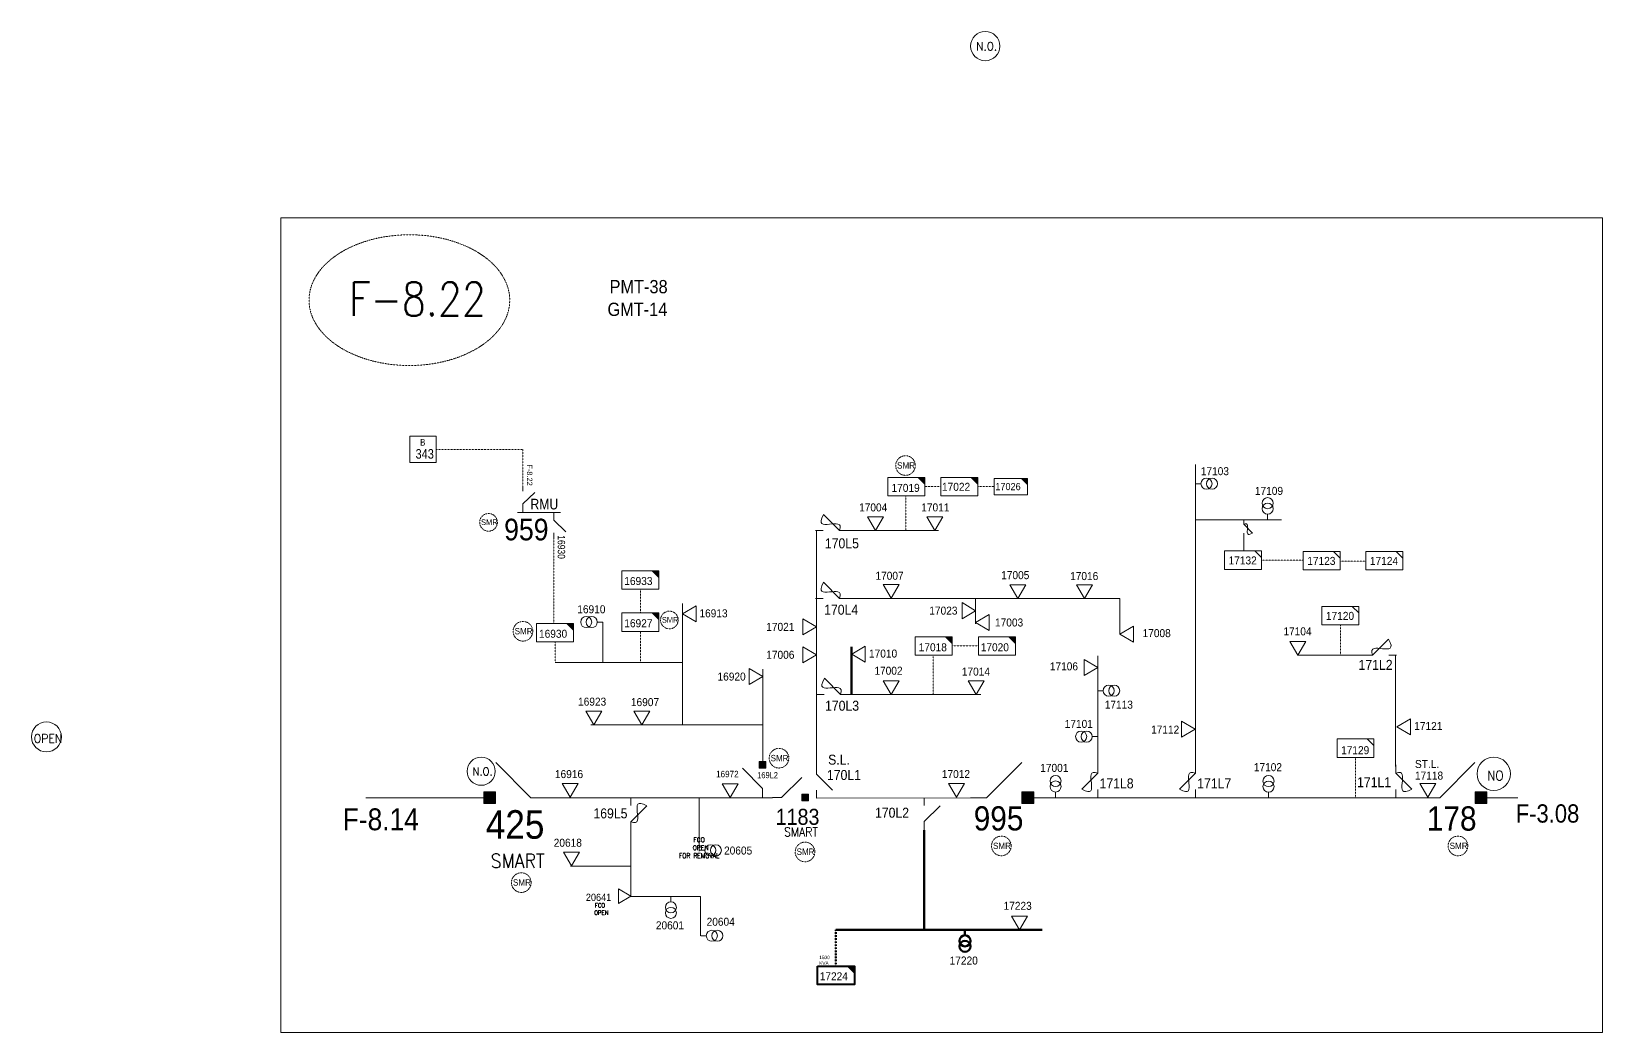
# Model space of a CAD drawing. Header units: metres. Extents: x 65984 to 144644, y -19036 to 23726.
# Drawn here: x 96018 to 97064, y 110 to 777 of the extents above; entities that cross this region are included whole.
import ezdxf
from ezdxf.enums import TextEntityAlignment as Align

# ---------------------------------------------------------------- set-up
doc = ezdxf.new("R2010")
doc.units = ezdxf.units.M
doc.header["$MEASUREMENT"] = 0
doc.linetypes.add('DGN Style 2', pattern=[0.023128, 0, -0.023128])
doc.linetypes.add('DGN Style 3', pattern=[0.013877, 0, -0.013877])
doc.layers.get('0').update_dxf_attribs({"color": 95, "lineweight": 40})
for name, color, linetype, lineweight in [('ABS', 7, 'Continuous', 40), ('ABS NUMBER', 112, 'Continuous', 30), ('d_eos', 111, 'Continuous', 40), ('d_eos no', 121, 'Continuous', 40), ('d_fco', 5, 'Continuous', 40), ('d_fco text', 95, 'Continuous', 40), ('d_oh branch', 94, 'Continuous', 40), ('d_switch', 95, 'Continuous', 40), ('d_tf', 1, 'Continuous', 40), ('d_tf no', 6, 'Continuous', 40), ('d_tf_200', 1, 'Continuous', 40), ('d_ug cable', 95, 'Continuous', 40), ('FDR  1  05', 172, 'Continuous', 40), ('fedr no', 95, 'Continuous', 40), ('GRID STATION  04', 7, 'Continuous', 40), ('Level 37', 7, 'Continuous', 0), ('O H MAIN FEEDER', 4, 'Continuous', 100), ('SW N O', 114, 'Continuous', 30)]:
    doc.layers.add(name, color=color, linetype=linetype, lineweight=lineweight)
doc.styles.add('NASKHF', font='naskhf.shx', dxfattribs={"height": 8})
doc.styles.add('Style-Arial', font='arial.ttf')
doc.styles.add('Style-ENGINEERING', font='ENGINEERING.shx')
doc.styles.add('Style-msdefault', font='msdefault.shx')
doc.styles.add('Style-STANDARD', font='STANDARD.shx')

# ---------------------------------------------------------------- blocks, each defined once
blk = doc.blocks.new('*U1105')
at = {"layer": 'd_eos', "color": 2, "linetype": 'Continuous', "lineweight": 13, "ltscale": 0.780946}
for p, q in [((-10.92, 12.05), (-10.92, 14.82)), ((-10.92, 4.75), (-4.06, 11.41)), ((-10.93, 0.2), (-10.93, 4.75)), ((-13.93, -0.16), (10.87, -0.16)), ((7.07, -0.16), (7.07, -4.72)), ((7.08, -4.72), (13.94, -11.38)), ((7.07, -12.02), (7.07, -14.78))]:
    blk.add_line(p, q, dxfattribs=at)
at = {"layer": 'd_ug cable', "color": 2, "linetype": 'DGN Style 2', "lineweight": 13, "flags": 128}
blk.add_lwpolyline([(7.07, -14.78), (7.07, -14.78)], close=True, dxfattribs=at)
blk = doc.blocks.new('TF_8')
at = {"color": 0, "linetype": 'ByBlock', "lineweight": -2}
blk.add_line((6.3, 4.95), (9.9, 1.35), dxfattribs=at)
blk.add_3dface([(-10.1, 4.95), (9.9, 4.95), (9.9, -5.05), (-10.1, -5.05)], dxfattribs=at)
blk = doc.blocks.new('exist.us-1000kva')
at = {"color": 0, "linetype": 'ByBlock', "lineweight": -2, "flags": 128}
blk.add_lwpolyline([(40, 12.9), (32.8, 20), (40, 20)], close=True, dxfattribs=at)
at = {"color": 0, "linetype": 'ByBlock', "lineweight": -2, "extrusion": (0, 0, -1)}
blk.add_solid([(-40, 12.9), (-32.8, 20), (-40, 20)], dxfattribs=at)
at = {"color": 0, "linetype": 'ByBlock', "lineweight": -2, "xscale": 2, "yscale": 2}
blk.add_blockref('TF_8', (20.2, 10.1), dxfattribs=at)
blk = doc.blocks.new('TFU_107')
at = {"layer": 'd_tf_200', "color": 215, "linetype": 'Continuous', "lineweight": 13}
blk.add_line((0, 10), (0, 0), dxfattribs=at)
for centre in [(0, 30), (0, 20)]:
    blk.add_circle(centre, 10, dxfattribs=at)
blk = doc.blocks.new('*U1012')
at = {"layer": 'd_fco', "color": 7, "linetype": 'Continuous', "lineweight": 13}
blk.add_line((-4.6, 4.2), (-10.1, 4.2), dxfattribs=at)
at = {"layer": 'd_fco', "color": 7, "linetype": 'Continuous', "lineweight": 13, "flags": 128}
blk.add_lwpolyline([(13, 4.2), (7.1, 4.2), (-4.4, -7.3)], dxfattribs=at)
at = {"layer": 'd_fco', "color": 7, "linetype": 'Continuous', "lineweight": 13}
blk.add_open_spline([(-4.4, -7.3), (-13, 7.7), (11.6, -7.7), (7.1, 4.2)], degree=3, dxfattribs=at)
blk = doc.blocks.new('*U1107')
at = {"layer": 'd_fco', "color": 7, "linetype": 'Continuous', "lineweight": 13}
blk.add_line((-3.7, -3.87), (-3.7, -7.43), dxfattribs=at)
at = {"layer": 'd_fco', "color": 7, "linetype": 'Continuous', "lineweight": 13, "flags": 128}
blk.add_lwpolyline([(-3.7, 7.47), (-3.7, 3.64), (3.68, -3.74)], dxfattribs=at)
blk = doc.blocks.new('ABS2_1_1')
at = {"color": 0, "linetype": 'ByBlock', "lineweight": -2, "ltscale": 500}
for q in [(-29900, 43500), (0, 0)]:
    blk.add_line((0, 13600), q, dxfattribs=at)
at = {"color": 0, "linetype": 'ByBlock', "lineweight": -2, "ltscale": 500, "flags": 128}
for points in [[(5000, 43600), (-5000, 43600), (-5000, 53600), (5000, 53600)], [(3791, 49653), (3791, 49653), (3791, 49653)]]:
    blk.add_lwpolyline(points, close=True, dxfattribs=at)
at = {"color": 0, "linetype": 'ByBlock', "lineweight": -2, "ltscale": 500}
for points in [[(5000, 43600), (-5000, 43600), (5000, 53600), (-5000, 53600)], [(3791, 49653), (3791, 49653), (3791, 49653)]]:
    blk.add_solid(points, dxfattribs=at)
blk = doc.blocks.new('TFU_49')
at = {"layer": 'd_tf_200', "color": 215, "linetype": 'Continuous', "lineweight": 53}
blk.add_line((0, 10), (0, 0), dxfattribs=at)
at = {"layer": 'd_tf_200', "color": 215, "linetype": 'Continuous', "lineweight": 53, "extrusion": (0, 0, -1)}
for centre in [(0, 30), (0, 20)]:
    blk.add_circle(centre, 10, dxfattribs=at)
blk = doc.blocks.new('TRA1_869')
at = {"layer": 'd_tf', "color": 215, "linetype": 'Continuous', "lineweight": 13, "ltscale": 0.000310849, "extrusion": (0, 0, -1), "flags": 128}
blk.add_lwpolyline([(-10, -17), (0, 0), (10, -17)], close=True, dxfattribs=at)
blk = doc.blocks.new('TRA1_868')
at = {"layer": 'd_tf', "color": 215, "linetype": 'Continuous', "lineweight": 13, "ltscale": 0.000310849, "xscale": 1.000046566207833, "yscale": 1.000046566207833, "zscale": 1.000046566207833, "rotation": 180}
blk.add_blockref('TRA1_869', (0, 0), dxfattribs=at)
blk = doc.blocks.new('*U2635')
at = {"layer": 'FDR  1  05', "color": 215, "linetype": 'Continuous', "lineweight": 13, "flags": 128}
blk.add_lwpolyline([(20, 10), (20, 2.8), (12.8, 10)], close=True, dxfattribs=at)
at = {"layer": 'FDR  1  05', "color": 215, "linetype": 'Continuous', "lineweight": 13, "xscale": 2, "yscale": 2, "rotation": 359.9999999999999}
blk.add_blockref('TF_8', (0.2, 0.1), dxfattribs=at)
blk = doc.blocks.new('TRA1_1276')
at = {"layer": 'd_tf', "color": 215, "linetype": 'Continuous', "lineweight": 0, "ltscale": 0.000310849, "extrusion": (0, 0, -1), "flags": 128}
blk.add_lwpolyline([(-10, -17), (0, 0), (10, -17)], close=True, dxfattribs=at)
blk = doc.blocks.new('TRA1_1275')
at = {"layer": 'd_tf', "color": 215, "linetype": 'Continuous', "lineweight": 0, "ltscale": 0.000310849, "xscale": 1.000046566207833, "yscale": 1.000046566207833, "zscale": 1.000046566207833, "rotation": 180}
blk.add_blockref('TRA1_1276', (0, 0), dxfattribs=at)
blk = doc.blocks.new('*U3484')
at = {"layer": 'SW N O', "color": 3, "lineweight": 13, "ltscale": 0.426762}
blk.add_circle((0, 0), 16.8, dxfattribs=at)
at = {"layer": 'SW N O', "color": 3, "lineweight": 13, "style": 'Style-STANDARD'}
blk.add_text('N.O.', height=9.6, dxfattribs=at).set_placement((1.7, -0.2), align=Align.MIDDLE_CENTER)
blk = doc.blocks.new('*U3533')
at = {"layer": 'SW N O', "color": 3, "lineweight": 13, "ltscale": 0.426762}
blk.add_circle((0, 0), 16.8, dxfattribs=at)
at = {"layer": 'SW N O', "color": 3, "lineweight": 13, "insert": (1.7, -1.8), "char_height": 9.6, "attachment_point": 5, "line_spacing_factor": 0.6, "style": 'Style-STANDARD'}
blk.add_mtext('NO', dxfattribs=at)
blk = doc.blocks.new('*U4265')
at = {"layer": 'SW N O', "color": 5, "lineweight": 13, "ltscale": 0.426762}
blk.add_circle((0, 0), 16.8, dxfattribs=at)
at = {"layer": 'SW N O', "color": 5, "lineweight": 13, "style": 'Style-STANDARD'}
blk.add_text('N.O.', height=9.6, dxfattribs=at).set_placement((1.7, -0.2), align=Align.MIDDLE_CENTER)
blk = doc.blocks.new('*U4340')
at = {"layer": 'SW N O', "color": 5, "lineweight": 13, "ltscale": 0.426762}
blk.add_circle((0, 0), 16.8, dxfattribs=at)
at = {"layer": 'SW N O', "color": 5, "lineweight": 13, "insert": (1.7, -1.8), "char_height": 9.6, "attachment_point": 5, "line_spacing_factor": 0.6, "style": 'Style-STANDARD'}
blk.add_mtext('OPEN', dxfattribs=at)
blk = doc.blocks.new('TRA1_1622')
at = {"layer": 'd_tf', "color": 215, "linetype": 'Continuous', "lineweight": 13, "ltscale": 0.000279764, "extrusion": (0, 0, -1), "flags": 128}
blk.add_lwpolyline([(-10.1, -17), (-0.1, 0), (9.9, -17)], close=True, dxfattribs=at)
blk = doc.blocks.new('TRA1_1621')
at = {"layer": 'd_tf', "color": 215, "linetype": 'Continuous', "lineweight": 13, "ltscale": 0.000279764, "xscale": 1.000046566207833, "yscale": 1.000046566207833, "zscale": 1.000046566207833, "rotation": 180}
blk.add_blockref('TRA1_1622', (0, 0), dxfattribs=at)

msp = doc.modelspace()

# ---------------------------------------------------------------- linework, layer by layer
at = {"layer": 'd_oh branch', "color": 215, "linetype": 'Continuous', "lineweight": 13}
for p, q in [((96792.7, 286.3), (96792.7, 488.4)), ((96792.7, 451.6), (96850, 451.6)), ((96540.4, 444.5), (96540.4, 286.4)), ((96558.6, 444.5), (96621.6, 444.5)), ((96559.8, 399.4), (96742.4, 399.4)), ((96646.4, 399.4), (96646.4, 382.5)), ((96742.4, 399.4), (96742.4, 375.5)), ((96451.3, 396), (96451.3, 355.7)), ((96398.2, 383.6), (96398.2, 356.6)), ((96727.7, 284.8), (96727.7, 361.2)), ((96907.1, 361.6), (96861, 361.6)), ((96926, 287.4), (96926, 361.6)), ((96504.7, 352.3), (96504.7, 315.2)), ((96560.3, 335.5), (96649.9, 335.5)), ((96451.2, 315.2), (96390.1, 315.2)), ((96504.7, 315.2), (96504.7, 315)), ((96462.4, 231.1), (96462.4, 266.7)), ((96462.4, 231.1), (96462.4, 266.7)), ((96416.9, 201), (96416.9, 248.2)), ((96376.6, 221.1), (96416.9, 221.1)), ((96463.2, 201), (96416.9, 201)), ((96463.2, 174.8), (96463.2, 201))]:
    msp.add_line(p, q, dxfattribs=at)
at = {"layer": 'd_oh branch', "color": 215, "linetype": 'Continuous', "lineweight": 100}
for p, q in [((96563.8, 335.5), (96563.8, 367.2)), ((96612.1, 178.8), (96612.1, 245.2)), ((96553.4, 178.8), (96690.7, 178.8))]:
    msp.add_line(p, q, dxfattribs=at)
at = {"layer": 'd_ug cable', "color": 215, "linetype": 'DGN Style 3', "lineweight": 13}
for p, q in [((96612.5, 473.8), (96623.3, 473.8)), ((96647.9, 473.8), (96658.7, 473.8)), ((96600, 444.5), (96600, 467.6)), ((96836.7, 424.8), (96864.5, 424.8)), ((96423.2, 405.5), (96423.2, 389.7)), ((96423.2, 377.4), (96423.2, 356.6)), ((96889.3, 361.6), (96889.3, 381.8)), ((96366.4, 370.4), (96366.4, 356.6)), ((96648.3, 367.7), (96630.6, 367.7)), ((96618.1, 335.1), (96618.1, 360.9))]:
    msp.add_line(p, q, dxfattribs=at)
at = {"layer": 'd_ug cable', "color": 215, "linetype": 'DGN Style 3', "lineweight": 100}
msp.add_line((96553.4, 154.6), (96553.4, 178.8), dxfattribs=at)
at = {"layer": 'd_ug cable', "color": 215, "linetype": 'DGN Style 3', "lineweight": 13, "flags": 128}
for points in [[(96344.9, 473.9), (96344.9, 498.4), (96287.3, 498.4)], [(96365.6, 382.7), (96365.6, 439.7)], [(96824.9, 430.9), (96824.9, 441.3)], [(96824.9, 431), (96824.9, 441.3)], [(96906.2, 424.2), (96889.2, 424.2)], [(96899.2, 293.5), (96899.2, 266.7)]]:
    msp.add_lwpolyline(points, dxfattribs=at)
at = {"layer": 'd_ug cable', "color": 2, "linetype": 'DGN Style 3', "lineweight": 13}
for centre, radius in [((96599.7, 487.8), 6.54), ((96322.1, 450), 5.89), ((96442.5, 385), 5.89), ((96345, 377.5), 6.54), ((96515.5, 293), 6.54), ((96663.5, 234.6), 6.54), ((96967.5, 234.6), 6.54), ((96532.8, 230.6), 6.54), ((96343.9, 210.2), 6.54)]:
    msp.add_circle(centre, radius, dxfattribs=at)
at = {"layer": 'fedr no', "color": 82, "linetype": 'DGN Style 3', "lineweight": 13, "true_color": 0x1dc70e}
msp.add_ellipse((96269.4, 597.9), major_axis=(66.8, 0), ratio=0.651175, dxfattribs=at)
at = {"layer": 'GRID STATION  04', "color": 191, "linetype": 'Continuous', "lineweight": 13, "ltscale": 0.698305, "flags": 128}
msp.add_lwpolyline([(96269.7, 489.8), (96287.2, 489.8), (96287.2, 507.3), (96269.7, 507.3)], close=True, dxfattribs=at)
at = {"layer": 'O H MAIN FEEDER', "color": 215, "lineweight": 13, "ltscale": 43.2}
for p, q in [((96451.3, 356.6), (96366.4, 356.6)), ((96451.3, 355.6), (96451.3, 315.2)), ((96504.7, 315.2), (96451.2, 315.2)), ((96504.7, 315), (96504.7, 288.5)), ((96504.7, 266.7), (96358.8, 266.7)), ((96511.2, 266.7), (96358.8, 266.7)), ((96643, 266.7), (96540.4, 266.5)), ((96949.3, 266.7), (96685.1, 266.7))]:
    msp.add_line(p, q, dxfattribs=at)
at = {"layer": 'O H MAIN FEEDER', "color": 40, "lineweight": 13, "ltscale": 43.2}
msp.add_line((96240.3, 266.7), (96319, 266.7), dxfattribs=at)
at = {"layer": 'O H MAIN FEEDER', "color": 30, "lineweight": 13, "ltscale": 43.2}
msp.add_line((97007.4, 266.7), (96987.1, 266.7), dxfattribs=at)
at = {"layer": 'O H MAIN FEEDER', "color": 140, "linetype": 'Continuous', "lineweight": 13, "flags": 128}
msp.add_lwpolyline([(96183.8, 652.6), (97063.8, 652.6), (97063.8, 110.4), (96183.8, 110.4)], close=True, dxfattribs=at)

# ---------------------------------------------------------------- block references
at = {"layer": 'ABS', "color": 2, "linetype": 'Continuous', "lineweight": 13, "ltscale": 1.170551, "xscale": 0.0007842704371776845, "zscale": 0.0005193689142128212}
for p, yscale, rotation in [((96361, 266.7), -0.0007842704371776848, 270.0000068746098), ((96643, 266.7), 0.0007842704371776845, 269.9999928006755), ((96944.7, 266.7), 0.0007842704371776845, 269.9999928006755)]:
    msp.add_blockref('ABS2_1_1', p, dxfattribs=dict(at, yscale=yscale, rotation=rotation))
at = {"layer": 'ABS', "color": 2, "linetype": 'Continuous', "lineweight": 13, "ltscale": 0.669126, "xscale": 0.0004483151037621626, "yscale": 0.0004483151037621626, "zscale": 0.000296888570100992}
for p, rotation in [((96504.5, 266.8), 359.9999928006755), ((96511.1, 266.8), 269.9999928006755)]:
    msp.add_blockref('ABS2_1_1', p, dxfattribs=dict(at, rotation=rotation))
at = {"layer": 'd_eos', "color": 2, "linetype": 'Continuous', "lineweight": 13, "ltscale": 0.780946, "xscale": 1.152550147993429, "yscale": 1.152550147993429, "zscale": 1.152550147993429}
msp.add_blockref('*U1105', (96357.5, 456.8), dxfattribs=at)
at = {"layer": 'd_fco', "color": 7, "linetype": 'Continuous', "lineweight": 13, "extrusion": (0, 0, -1)}
for name, p, xscale, yscale, zscale, rotation in [('*U1012', (-96549.2, 448.4), 0.9265469129975201, 0.9265469129975201, 0.9265469129975201, 179.999999996951), ('*U1012', (-96549.2, 403.3), 0.9265469129975201, 0.9265469129975201, 0.9265469129975201, 179.999999996951), ('*U1012', (-96549.8, 339.4), 0.9265469129975201, 0.9265469129975201, 0.9265469129975201, 179.999999996951), ('*U1012', (-96723.8, 276.5), 0.9265469129975201, 0.9265469129975201, 0.9265469129975201, 89.99999999695093), ('*U1012', (-96788.8, 276.5), 0.9265469129975201, 0.9265469129975201, 0.9265469129975201, 89.99999999695093), ('*U1012', (-96420.8, 257.2), 0.9265469129975201, 0.9265469129975201, 0.9265469129975201, 270.0000000006002), ('*U1107', (-96617.4, 256), 1.44, 1.44, 1.44, 180)]:
    msp.add_blockref(name, p, dxfattribs=dict(at, xscale=xscale, yscale=yscale, zscale=zscale, rotation=rotation))
at = {"layer": 'd_fco', "color": 7, "linetype": 'Continuous', "lineweight": 13}
for p, xscale, yscale, zscale, rotation in [((96827.1, 445.1), 0.5066843009425189, 0.5066843009425189, 0.5066843009425189, 90.00000000060014), ((96917.2, 365.5), 0.9265469129975202, 0.9265469129975202, 0.9265469129975202, 180.0000000006002), ((96930, 276.5), 0.9265469129975202, 0.9265469129975202, 0.9265469129975202, 90.0000000006002)]:
    msp.add_blockref('*U1012', p, dxfattribs=dict(at, xscale=xscale, yscale=yscale, zscale=zscale, rotation=rotation))
at = {"layer": 'd_fco', "color": 7, "linetype": 'Continuous', "lineweight": 13, "xscale": 1.44, "yscale": 1.44, "zscale": 1.44}
msp.add_blockref('*U1107', (96545.7, 277.2), dxfattribs=at)
at = {"layer": 'd_tf', "color": 215, "linetype": 'Continuous', "lineweight": 13, "ltscale": 0.000310849, "xscale": 0.5327999999999999, "yscale": 0.5327999999999999, "zscale": 0.5327999999999999}
for p, rotation in [((96579.7, 444.5), 359.9999999999999), ((96619.2, 444.5), 359.9999999999999), ((96590.2, 399.5), 359.9999999999999), ((96674.5, 399.4), 359.9999999999999), ((96718.8, 399.4), 359.9999999999999), ((96451.3, 389.1), 269.9999999999999), ((96646.3, 383.3), 269.9999999999999), ((96540.5, 380.5), 89.99999999999997), ((96540.5, 361.9), 89.99999999999997), ((96727.7, 353.3), 89.99999999999997), ((96590.1, 335.5), 359.9999999999999), ((96646.7, 335.5), 359.9999999999999), ((96392.1, 315.2), 359.9999999999999), ((96424.2, 315.2), 359.9999999999999), ((96926.8, 313.9), 269.9999999999999), ((96376.5, 267.1), 359.9999999999999), ((96482.9, 266.9), 359.9999999999999)]:
    msp.add_blockref('TRA1_868', p, dxfattribs=dict(at, rotation=rotation))
at = {"layer": 'd_tf', "color": 215, "linetype": 'Continuous', "lineweight": 13, "ltscale": 0.000310849, "extrusion": (0, 0, -1), "xscale": 0.5327999999999999, "yscale": 0.5327999999999999, "zscale": 0.5327999999999999}
for p, rotation in [((-96646.4, 391.2), 269.9999999999999), ((-96742.4, 375.5), 89.99999999999997), ((-96861, 361.6), 359.9999999999999), ((-96504.7, 347.3), 269.9999999999999), ((-96792.6, 312.3), 269.9999999999999), ((-96633.7, 267.1), 359.9999999999999), ((-96377.3, 221.4), 359.9999999999999)]:
    msp.add_blockref('TRA1_868', p, dxfattribs=dict(at, rotation=rotation))
at = {"layer": 'd_tf', "color": 215, "linetype": 'Continuous', "lineweight": 0, "ltscale": 0.000310849, "xscale": 0.5327999999999999, "yscale": 0.5327999999999999, "zscale": 0.5327999999999999}
for p, rotation in [((96563.9, 362.2), 269.9999999999999), ((96675.7, 178.8), 359.9999999999999)]:
    msp.add_blockref('TRA1_1275', p, dxfattribs=dict(at, rotation=rotation))
at = {"layer": 'd_tf', "color": 215, "linetype": 'Continuous', "lineweight": 0, "ltscale": 0.000310849, "extrusion": (0, 0, -1), "xscale": 0.5327999999999999, "yscale": 0.5327999999999999, "zscale": 0.5327999999999999, "rotation": 359.9999999999999}
msp.add_blockref('TRA1_1275', (-96947.4, 267.1), dxfattribs=at)
at = {"layer": 'd_tf', "color": 215, "linetype": 'Continuous', "lineweight": 13, "ltscale": 0.000279764, "extrusion": (0, 0, -1), "xscale": 0.4795199999999999, "yscale": 0.4795199999999999, "zscale": 0.4795199999999999, "rotation": 269.9999999999999}
msp.add_blockref('TRA1_1621', (-96416.8, 201.1), dxfattribs=at)
at = {"layer": 'd_tf_200', "color": 215, "linetype": 'Continuous', "lineweight": 13, "xscale": 0.3687225983912771, "yscale": 0.3687225983912771, "zscale": 0.3687225983912771}
for p, rotation in [((96792.7, 475.7), 269.9999999999999), ((96398.2, 383.6), 89.99999999999984), ((96727.7, 307.4), 89.99999999999984), ((96462.4, 231.7), 269.9999999999998), ((96462.4, 231.7), 269.9999999999998), ((96463.4, 174.8), 269.9999999999998)]:
    msp.add_blockref('TFU_107', p, dxfattribs=dict(at, rotation=rotation))
at = {"layer": 'd_tf_200', "color": 215, "linetype": 'Continuous', "lineweight": 13, "extrusion": (0, 0, -1), "xscale": 0.3687225983912771, "yscale": 0.3687225983912771, "zscale": 0.3687225983912771}
for p, rotation in [((-96840.8, 451.7), 359.9999999999999), ((-96727.6, 337.9), 89.99999999999984), ((-96699.6, 266.8), 359.9999999999999), ((-96841.4, 266.7), 359.9999999999999), ((-96443.5, 201.1), 179.9999999999999)]:
    msp.add_blockref('TFU_107', p, dxfattribs=dict(at, rotation=rotation))
at = {"layer": 'd_tf_200', "color": 215, "linetype": 'Continuous', "lineweight": 53, "xscale": 0.3687225983912771, "yscale": 0.3687225983912771, "zscale": 0.3687225983912771, "rotation": 179.9999999999999}
msp.add_blockref('TFU_49', (96639.3, 178.8), dxfattribs=at)
at = {"layer": 'FDR  1  05', "color": 2, "linetype": 'Continuous', "lineweight": 13, "xscale": 0.6145376639854626, "yscale": 0.6145376639854626, "zscale": 0.6145376639854626, "rotation": 359.9999999999999}
for p in [(96587.9, 467.6), (96410.9, 377.4), (96354.1, 370.4)]:
    msp.add_blockref('exist.us-1000kva', p, dxfattribs=at)
at = {"layer": 'FDR  1  05', "color": 215, "linetype": 'Continuous', "lineweight": 13, "rotation": 359.9999999999999}
for name, p, xscale, yscale, zscale in [('exist.us-1000kva', (96623.3, 467.6), 0.6145376639854626, 0.6145376639854626, 0.6145376639854626), ('exist.us-1000kva', (96658.7, 468.2), 0.5530838975869163, 0.5530838975869163, 0.5530838975869163), ('exist.us-1000kva', (96410.9, 405.5), 0.6145376639854626, 0.6145376639854626, 0.6145376639854626), ('TF_8', (96889.4, 388), 1.229075327970925, 1.229075327970925, 0.6145376639854626), ('exist.us-1000kva', (96606.1, 361.5), 0.6145376639854626, 0.6145376639854626, 0.6145376639854626), ('exist.us-1000kva', (96648.3, 361.5), 0.6145376639854626, 0.6145376639854626, 0.6145376639854626)]:
    msp.add_blockref(name, p, dxfattribs=dict(at, xscale=xscale, yscale=yscale, zscale=zscale))
at = {"layer": 'FDR  1  05', "color": 215, "linetype": 'Continuous', "lineweight": 13, "xscale": 0.6145376639854626, "yscale": 0.6145376639854626, "zscale": 0.6145376639854626}
for p in [(96824.4, 424.8), (96824.4, 424.8), (96876.8, 424.5), (96876.8, 424.5), (96918.5, 424.5), (96899.3, 299.7), (96899.3, 299.7)]:
    msp.add_blockref('*U2635', p, dxfattribs=at)
at = {"layer": 'FDR  1  05', "color": 215, "linetype": 'Continuous', "lineweight": 40, "xscale": 0.6145376639854626, "yscale": 0.6145376639854626, "zscale": 0.6145376639854626, "rotation": 359.9999999999999}
msp.add_blockref('exist.us-1000kva', (96541.1, 142.3), dxfattribs=at)
at = {"layer": 'SW N O', "color": 5, "lineweight": 13}
for name, p, xscale, yscale, zscale in [('*U4265', (96652.8, 767), 0.5791592240852482, 0.5791592240852482, 0.5791592240852482), ('*U4340', (96027.8, 307.2), 0.5947463566576773, 0.5947463566576773, 0.5947463566576773)]:
    msp.add_blockref(name, p, dxfattribs=dict(at, xscale=xscale, yscale=yscale, zscale=zscale))
at = {"layer": 'SW N O', "color": 3, "lineweight": 13}
for name, p, xscale, yscale, zscale in [('*U3484', (96317.2, 284.3), 0.5568145745368924, 0.5568145745368924, 0.5568145745368924), ('*U3533', (96991.3, 282.6), 0.660829285175197, 0.660829285175197, 0.660829285175197)]:
    msp.add_blockref(name, p, dxfattribs=dict(at, xscale=xscale, yscale=yscale, zscale=zscale))

# ---------------------------------------------------------------- texts
at = {"layer": 'ABS NUMBER', "color": 2, "lineweight": 13, "style": 'Style-Arial', "width": 0.88}
for s, height, p in [('425', 19.01, (96359.3, 258.4)), ('1183', 10.66, (96542.4, 259.3))]:
    msp.add_text(s, height=height, rotation=360, dxfattribs=at).set_placement(p, align=Align.TOP_RIGHT)
for s, height, p in [('995', 16.12, (96678.2, 244.9)), ('178', 16.15, (96979.9, 244.8))]:
    msp.add_text(s, height=height, dxfattribs=at).set_placement(p, align=Align.RIGHT)
at = {"layer": 'd_eos no', "color": 7, "linetype": 'Continuous', "lineweight": 13, "style": 'Style-Arial', "width": 0.88}
for s, p in [('PMT-38', (96402.7, 611.3)), ('GMT-14', (96401.3, 596.2))]:
    msp.add_text(s, height=8.84, dxfattribs=at).set_placement(p, align=Align.TOP_LEFT)
at = {"layer": 'd_eos no', "color": 2, "linetype": 'Continuous', "lineweight": 13, "style": 'Style-Arial', "width": 0.88}
msp.add_text('959', height=14.4, dxfattribs=at).set_placement((96332.5, 438))
at = {"layer": 'd_fco text', "color": 7, "linetype": 'Continuous', "lineweight": 13, "style": 'Style-msdefault', "width": 0.916667}
for s, p in [('170L5', (96568.7, 432.7)), ('170L4', (96568.2, 388.5)), ('170L3', (96568.8, 324.6))]:
    msp.add_text(s, height=6.65, rotation=360, dxfattribs=at).set_placement(p, align=Align.RIGHT)
for s, p in [('171L2', (96924, 351.8)), ('171L1', (96923, 273.7))]:
    msp.add_text(s, height=6.65, dxfattribs=at).set_placement(p, align=Align.RIGHT)
for s, p in [('S.L.', (96548.2, 288.7)), ('170L1', (96547.4, 278.5)), ('171L8', (96728.9, 272.9)), ('171L7', (96793.9, 272.9)), ('170L2', (96579.4, 253.4))]:
    msp.add_text(s, height=6.65, rotation=0, dxfattribs=at).set_placement(p)
at = {"layer": 'd_fco text', "color": 2, "linetype": 'Continuous', "lineweight": 13, "ltscale": 0.740813, "style": 'Style-msdefault', "width": 0.916667}
msp.add_text('169L2', height=4.06, rotation=360, dxfattribs=at).set_placement((96514.8, 279.7), align=Align.RIGHT)
at = {"layer": 'd_fco text', "color": 7, "linetype": 'Continuous', "lineweight": 13, "style": 'Style-msdefault', "width": 0.916667}
msp.add_text('169L5', height=6.65, dxfattribs=at).set_placement((96414.6, 259.6), align=Align.TOP_RIGHT)
at = {"layer": 'd_switch', "color": 2, "linetype": 'Continuous', "lineweight": 13, "style": 'Style-msdefault', "width": 0.9}
msp.add_text('F-3.08', height=12.17, dxfattribs=at).set_placement((97048.3, 262.3), align=Align.TOP_RIGHT)
at = {"layer": 'd_switch', "color": 55, "linetype": 'Continuous', "lineweight": 13, "style": 'Style-msdefault', "width": 0.9}
msp.add_text('F-8.14', height=14.56, dxfattribs=at).set_placement((96275.7, 259.6), align=Align.TOP_RIGHT)
at = {"layer": 'd_tf no', "color": 1, "linetype": 'Continuous', "lineweight": 40, "style": 'Style-msdefault', "width": 0.945946}
for height, p in [(4.24, (96594.1, 490)), (3.82, (96317.1, 452)), (4.24, (96339.5, 379.7)), (3.82, (96437.5, 387)), (4.24, (96509.9, 295.2)), (4.24, (96527.2, 232.9)), (4.24, (96658, 236.8)), (4.24, (96962, 236.8)), (4.24, (96338.4, 212.4))]:
    msp.add_text('SMR', height=height, dxfattribs=at).set_placement(p, align=Align.TOP_LEFT)
at = {"layer": 'd_tf no', "color": 215, "linetype": 'Continuous', "lineweight": 13, "style": 'Style-msdefault', "width": 0.945946}
for s, height, p in [('17103', 5.33, (96796.3, 486.7)), ('17022', 5.33, (96624, 476.3)), ('17026', 4.8, (96659.5, 476.2)), ('17109', 5.33, (96832.3, 473.6)), ('17004', 5.33, (96568.8, 462.6)), ('17011', 5.33, (96610.2, 462.6)), ('17132', 5.33, (96814.8, 427.3)), ('17123', 5.33, (96867.2, 427)), ('17124', 5.33, (96908.9, 427)), ('16933', 5.33, (96412.5, 413.6)), ('17007', 5.33, (96579.7, 417.1)), ('17005', 5.33, (96663.4, 417.5)), ('17016', 5.33, (96709.3, 416.9)), ('16910', 5.33, (96381.2, 394.8)), ('16913', 5.33, (96462.5, 392.1)), ('17120', 5.33, (96879.6, 390.4)), ('17021', 5.33, (96507, 383.1)), ('17003', 5.33, (96659.3, 386)), ('17104', 5.33, (96851.3, 380.1)), ('17018', 5.33, (96608.5, 369.5)), ('17020', 5.33, (96649.8, 369.5)), ('17006', 5.33, (96507, 364.5)), ('17106', 5.33, (96695.8, 356.8)), ('17002', 5.33, (96579, 353.9)), ('17014', 5.33, (96637.2, 353.3)), ('16923', 5.33, (96381.7, 333.3)), ('16907', 5.33, (96416.9, 333)), ('17101', 5.33, (96705.7, 318.5)), ('17112', 5.33, (96763.2, 314.7)), ('17121', 5.33, (96938.4, 317.1)), ('17129', 5.33, (96889.7, 301)), ('16916', 5.33, (96366.3, 285.1)), ('16972', 4.26, (96473.6, 284.6)), ('17102', 5.33, (96831.6, 289.7)), ('20618', 5.33, (96365.5, 239.4)), ('20605', 5.33, (96478.9, 234.2)), ('20641', 4.8, (96386.9, 202.8)), ('20601', 5.33, (96433.5, 184.4)), ('20604', 5.33, (96467.3, 186.8))]:
    msp.add_text(s, height=height, dxfattribs=at).set_placement(p, align=Align.TOP_LEFT)
at = {"layer": 'd_tf no', "color": 2, "linetype": 'Continuous', "lineweight": 13, "style": 'Style-msdefault', "width": 0.945946}
for s, p in [('17019', (96590.4, 475.6)), ('16930', (96355.7, 378.5)), ('16927', (96412.5, 385.5))]:
    msp.add_text(s, height=5.33, dxfattribs=at).set_placement(p, align=Align.TOP_LEFT)
at = {"layer": 'd_tf no', "color": 215, "linetype": 'Continuous', "lineweight": 13, "style": 'Style-msdefault', "width": 0.945946}
for s, p in [('17023', (96634.3, 393.9)), ('17008', (96776.3, 378.9)), ('16920', (96493.3, 350)), ('17113', (96751.1, 331.3))]:
    msp.add_text(s, height=5.33, dxfattribs=at).set_placement(p, align=Align.TOP_RIGHT)
at = {"layer": 'd_tf no', "color": 215, "linetype": 'Continuous', "lineweight": 40, "style": 'Style-msdefault', "width": 0.945946}
for s, p in [('17010', (96575.4, 365.3)), ('ST.L.', (96938.9, 291.8)), ('17118', (96938.9, 284.1)), ('17223', (96665, 197.4)), ('17220', (96629.1, 161)), ('17224', (96542.6, 150.5))]:
    msp.add_text(s, height=5.33, dxfattribs=at).set_placement(p, align=Align.TOP_LEFT)
at = {"layer": 'd_tf no', "color": 215, "linetype": 'Continuous', "lineweight": 13, "style": 'Style-msdefault', "width": 0.945946}
for s, p in [('17012', (96623.9, 279.8)), ('17001', (96689.4, 283.9))]:
    msp.add_text(s, height=5.33, dxfattribs=at).set_placement(p)
at = {"layer": 'd_tf no', "color": 121, "linetype": 'Continuous', "lineweight": 13, "insert": (96542.3, 161.5), "char_height": 2.259, "attachment_point": 1, "style": 'NASKHF'}
msp.add_mtext('\\Fmsdefault;\\H1x;\\W0.945946;1500\\PKVA', dxfattribs=at)
at = {"layer": 'fedr no', "color": 6, "linetype": 'Continuous', "lineweight": 13, "style": 'Style-STANDARD', "width": 0.909091}
msp.add_text('F-8.22', height=22.51, dxfattribs=at).set_placement((96274.8, 598.6), align=Align.MIDDLE_CENTER)
at = {"layer": 'fedr no', "color": 2, "linetype": 'Continuous', "lineweight": 40, "attachment_point": 5, "style": 'Style-STANDARD'}
for s, insert, char_height in [('SMART', (96530.1, 243.9), 5.85), ('FCO\\P OPEN\\PFOR REMOVAL', (96462.3, 233.4), 3.189), ('SMART', (96341.5, 224.6), 9.3), ('FCO\\P OPEN', (96396.3, 192.6), 2.87)]:
    msp.add_mtext(s, dxfattribs=dict(at, insert=insert, char_height=char_height))
at = {"layer": 'Level 37', "color": 7, "linetype": 'Continuous', "lineweight": 13, "style": 'Style-ENGINEERING', "width": 0.857143}
msp.add_text('B', height=4.45, dxfattribs=at).set_placement((96276.6, 505.5), align=Align.TOP_LEFT)
for s, height, p in [('F-8.22', 3.6, (96351.3, 488.6)), ('16930', 4.94, (96373.1, 441.4))]:
    msp.add_text(s, height=height, rotation=270, dxfattribs=at).set_placement(p, align=Align.TOP_LEFT)
at = {"layer": 'Level 37', "color": 2, "linetype": 'Continuous', "lineweight": 13, "style": 'Style-msdefault', "width": 0.86}
msp.add_text('RMU', height=7.06, rotation=359.9996, dxfattribs=at).set_placement((96368.5, 458.6), align=Align.RIGHT)
at = {"layer": 'Level 37', "color": 7, "linetype": 'Continuous', "lineweight": 13, "insert": (96285.7, 492.3), "char_height": 6.35, "attachment_point": 9, "rotation": 359.9996, "style": 'NASKHF'}
msp.add_mtext('\\Fmsdefault;\\H1x;\\W0.86;343', dxfattribs=at)

doc.saveas('drawing.dxf')
